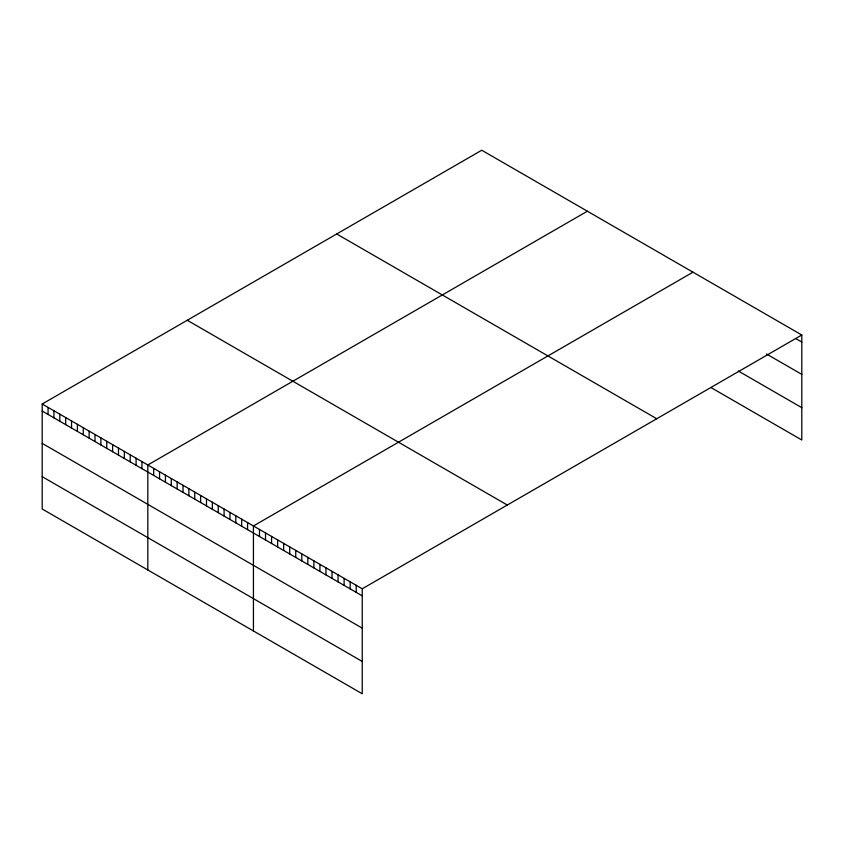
<?xml version="1.0" encoding="UTF-8"?>
<svg xmlns="http://www.w3.org/2000/svg" width="844" height="844" viewBox="0 0 844 844"><rect width="100%" height="100%" fill="white"/><g stroke="black" fill="none" stroke-linecap="round" stroke-linejoin="round"><path stroke-width="1.27" d="M42.2 404.002L362.245 588.785L362.245 693.768L42.2 508.995L42.2 404.002L481.755 150.232L801.8 335.005L801.8 439.998L711.123 387.639M587.371 211.211L147.816 464.981L147.816 569.964M692.987 272.179L253.432 525.96L253.432 630.943M362.245 588.785L801.8 335.005M795.755 338.571L801.8 342.052M766.531 354.016L801.8 374.377M738.321 371.022L801.8 407.673M336.703 233.978L656.748 418.751M187.252 320.266L507.297 505.039M42.2 411.06L362.245 595.832M42.2 443.374L362.245 628.147M42.2 476.67L362.245 661.453M356.2 585.293L356.2 592.34M350.154 581.801L350.154 588.848M344.109 578.309L344.109 585.356M338.064 574.817L338.064 581.875M332.019 571.335L332.019 578.383M325.974 567.843L325.974 574.891M319.929 564.351L319.929 571.399M313.884 560.859L313.884 567.906M307.838 557.367L307.838 564.414M301.793 553.886L301.793 560.933M295.748 550.394L295.748 557.441M289.703 546.901L289.703 553.949M283.658 543.409L283.658 550.457M277.613 539.917L277.613 546.965M271.568 536.425L271.568 543.483M265.522 532.944L265.522 539.991M259.477 529.452L259.477 536.499M247.566 522.573L247.566 529.621M241.69 519.187L241.69 526.234M235.824 515.8L235.824 522.847M229.958 512.413L229.958 519.461M224.093 509.016L224.093 516.074M218.227 505.63L218.227 512.677M212.361 502.243L212.361 509.291M206.485 498.857L206.485 505.904M200.619 495.47L200.619 502.518M194.753 492.084L194.753 499.131M188.887 488.697L188.887 495.744M183.021 485.311L183.021 492.358M177.156 481.924L177.156 488.971M171.279 478.537L171.279 485.585M165.413 475.151L165.413 482.198M159.548 471.754L159.548 478.812M153.682 468.367L153.682 475.415M141.95 461.594L141.95 468.642M136.084 458.208L136.084 465.255M130.208 454.821L130.208 461.868M124.342 451.434L124.342 458.482M118.476 448.048L118.476 455.095M112.611 444.661L112.611 451.709M106.745 441.275L106.745 448.322M100.879 437.878L100.879 444.936M95.003 434.491L95.003 441.539M89.137 431.105L89.137 438.152M83.271 427.718L83.271 434.765M77.405 424.332L77.405 431.379M71.54 420.945L71.54 427.992M65.674 417.558L65.674 424.606M59.797 414.172L59.797 421.219M53.932 410.785L53.932 417.833M48.066 407.399L48.066 414.446"/></g></svg>
